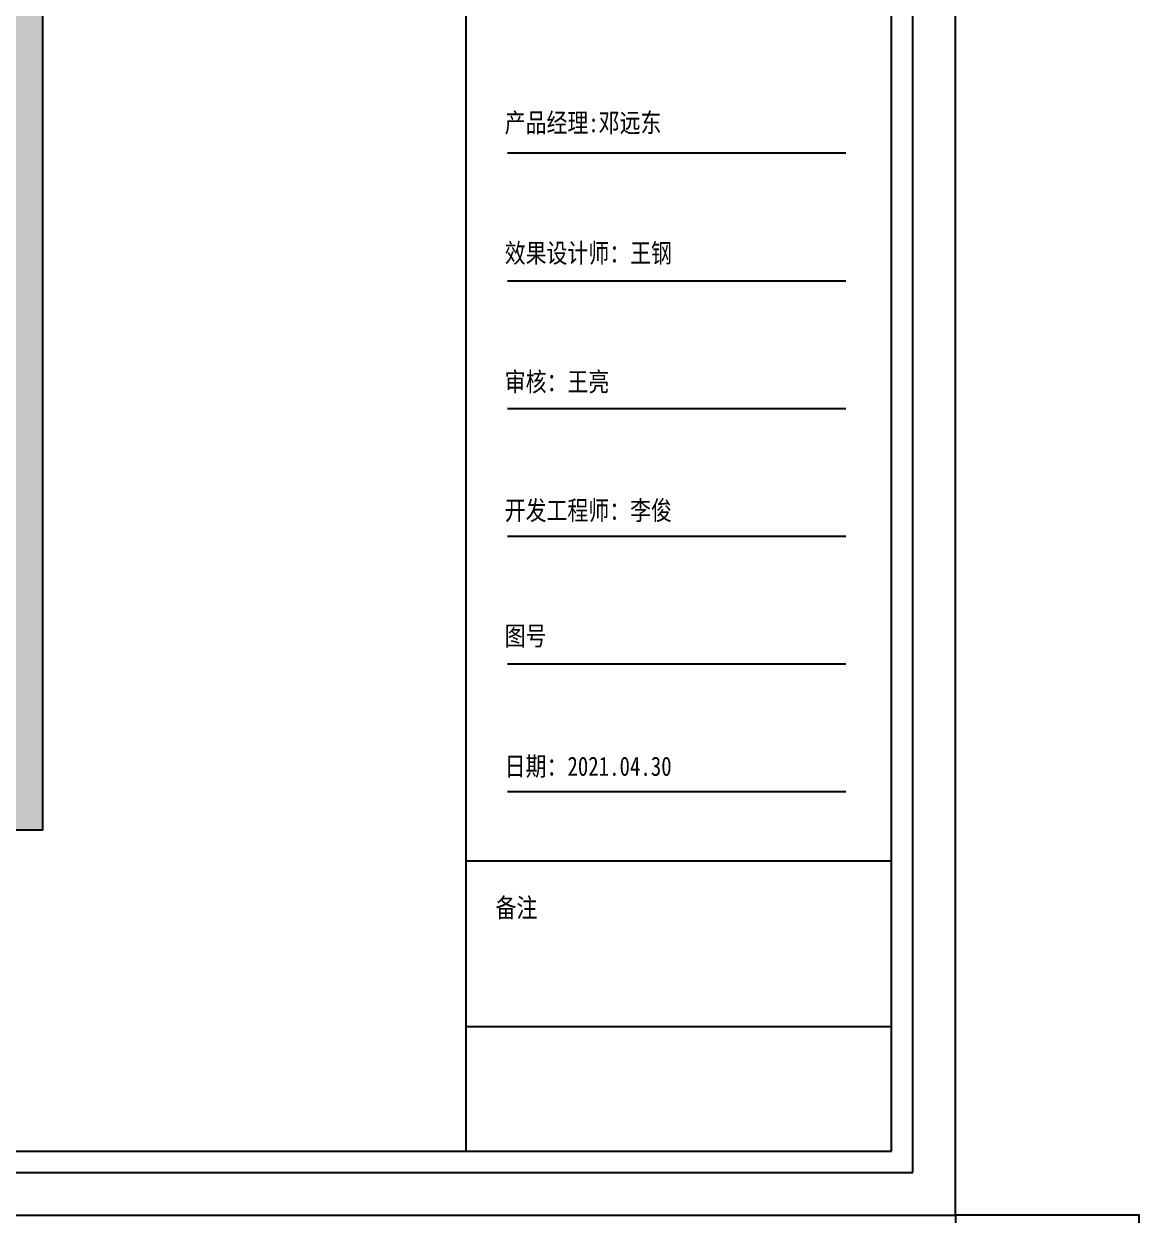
# Model space of a CAD drawing. Extents: x 422240 to 534325, y -8262 to 172635.
# Drawn here: x 458253 to 461288, y 11180 to 14421 of the extents above; entities that cross this region are included whole.
import ezdxf

# ---------------------------------------------------------------- set-up
doc = ezdxf.new("R2010")
doc.units = 0
doc.header["$LTSCALE"] = 1000
doc.header["$MEASUREMENT"] = 0
doc.layers.add('活动家具', color=7, linetype='Continuous')
doc.styles.add('WJ', font='', dxfattribs={"width": 0.8, "height": 135})
doc.styles.get('WJ').set_extended_font_data('FangSong_GB2312')

# ---------------------------------------------------------------- blocks, each defined once
blk = doc.blocks.new('儿童房摆放方案图框')
at = {"color": 251}
for p, q in [((25026.8, 493.2), (25026.8, 17757)), ((372.5, 493.2), (25026.8, 493.2))]:
    blk.add_line(p, q, dxfattribs=at)
for p, q in [((21375.6, 667.1), (21375.6, 17583.2)), ((24852.9, 667.1), (24852.9, 17583.2)), ((21714.5, 8821.1), (24478, 8821.1)), ((21714.5, 7777.8), (24478, 7777.8)), ((21714.5, 6734.6), (24478, 6734.6)), ((21714.5, 5691.4), (24478, 5691.4)), ((21714.5, 4648.2), (24478, 4648.2)), ((21714.5, 3605), (24478, 3605)), ((21375.6, 3038.9), (24852.9, 3038.9)), ((21375.6, 1685.5), (24852.9, 1685.5)), ((546.3, 667.1), (24852.9, 667.1))]:
    blk.add_line(p, q)
blk.add_lwpolyline([(-25.1, 145.5), (25374.5, 145.5), (25374.5, 18104.8), (-25.1, 18104.8)], close=True)
at = {"attachment_point": 1, "style": 'WJ'}
for s, insert, char_height, width in [('{\\fSimSun|b0|i0|c134|p2;产品经理:邓远东}', (21691.3, 9146.2), 156.481, 1903.637), ('{\\fSimSun|b0|i0|c134|p2;效果设计师：王钢}', (21691.3, 8081.3), 156.481, 1955.698), ('{\\fSimSun|b0|i0|c134|p2;审核：王亮}', (21691.3, 7030.1), 156.481, 936.029), ('{\\fSimSun|b0|i0|c134|p2;开发工程师：李俊}', (21691.3, 5979.6), 156.481, 1967.591), ('图号', (21691.3, 4955.1), 156.48, 936.029), ('{\\fSimSun|b0|i0|c134|p2;日期：2021.04.30}', (21691.3, 3890.2), 156.481, 1873.199), ('{\\fSimSun|b0|i0|c134|p2;备注}', (21616.2, 2734.4), 156.481, 1247.497)]:
    blk.add_mtext(s, dxfattribs=dict(at, insert=insert, char_height=char_height, width=width))

msp = doc.modelspace()

# ---------------------------------------------------------------- hatches: boundary and pattern name
at = {"layer": '活动家具'}
h = msp.add_hatch(dxfattribs=at)
h.set_pattern_fill('钢筋混凝土', color=251, scale=10, angle=180)
h.set_pattern_definition([(225, (-70790, -24053), (17.6776695, -17.6776695), []), (230, (-70790, -24053), (-71.726018, 6.2752135), [7.5, -82.5]), (175, (-70790, -24053), (13.875133, -75.219213), [6, -66]), (280.4514, (-70795.98, -24052.48), (-57.850938, -68.943954), [6.374019, -70.114211]), (226.1842, (-70790, -24073), (-106.724105, 16.551901), [11.25, -123.75]), (276.6356, (-70798.89, -24071.62), (-93.46627, -97.411787), [9.561029, -105.1713]), (171.1842, (-70790, -24073), (-93.466195, -97.41186), [9, -99]), (201, (-70800, -24068), (-59.690705, 40.261889), [7.5, -82.5]), (146, (-70800, -24068), (-24.331533, -72.515005), [6, -66]), (251.4514, (-70804.974, -24064.645), (-84.022263, -32.25305), [6.374019, -70.114211]), (217.5, (-70790, -24053), (-1.2159855, -33.2893854), [0, -65.2, 0, -67, 0, -66.25]), (187.5, (-70790, -24053), (-26.3069537, -39.4411712), [0, -38.2, 0, -63.7, 0, -25.25]), (147.5, (-70767.7, -24053), (-53.3822436, 2.2554872), [0, -25, 0, -78, 0, -103.5]), (137.5, (-70757.7, -24053), (-58.318617, -10.0104982), [0, -32.5, 0, -51.8, 0, -73.5])])
h.paths.add_polyline_path([(458303.8, 16697.4), (453903.8, 16697.4), (453903.8, 12227.4), (458303.8, 12227.4)])
h.paths.add_polyline_path([(458203.8, 16577.4), (458203.8, 12327.4), (454003.8, 12327.4), (454003.8, 16577.4)], flags=16)

# ---------------------------------------------------------------- linework, layer by layer
for points in [[(458303.8, 16697.4), (458303.8, 12227.4), (453903.8, 12227.4), (453903.8, 16697.4)], [(460788.3, 10680.2), (461288.3, 10680.2), (461288.3, 11180.2), (460788.3, 11180.2)]]:
    msp.add_lwpolyline(points, close=True)

# ---------------------------------------------------------------- block references
at = {"xscale": 0.3330153595476334, "yscale": 0.3330153595476334, "zscale": 0.3330153595476334}
msp.add_blockref('儿童房摆放方案图框', (452338.2, 11131.8), dxfattribs=at)

doc.saveas('drawing.dxf')
